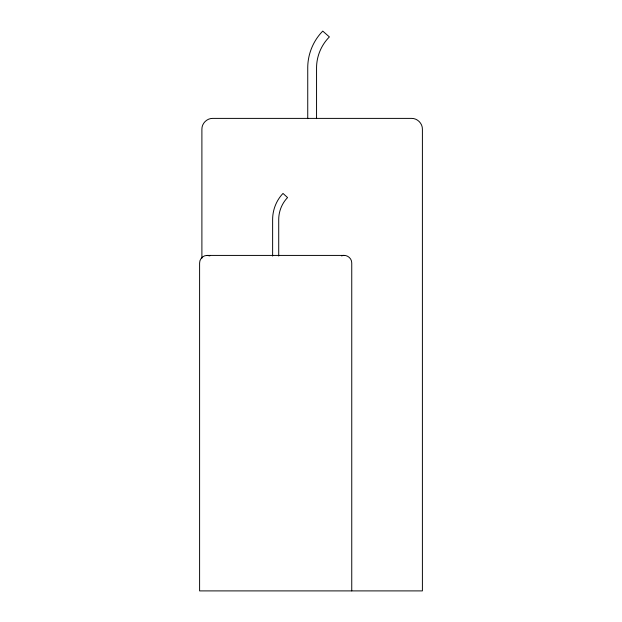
<?xml version="1.0" encoding="UTF-8"?>
<svg xmlns="http://www.w3.org/2000/svg" width="622" height="622" viewBox="0 0 622 622"><rect width="100%" height="100%" fill="white"/><g stroke="black" fill="none" stroke-linecap="round" stroke-linejoin="round"><path stroke-width="0.93" d="M341.501 255.875C346.322 253.9 351.943 257.967 351.749 263.09L351.749 590.9M344.293 255.417L207.056 255.417C202.99 255.339 199.507 259.071 199.6 263.09L199.6 590.9L422.4 590.9L422.4 129.197C422.525 123.42 417.37 118.266 411.593 118.39L212.701 118.39C206.924 118.266 201.777 123.42 201.893 129.197L201.893 258.2M207.056 255.417L209.847 255.875M316.559 118.631L316.559 67.767C316.575 56.299 321.286 45.025 329.388 36.916L322.756 31.1C313.286 40.702 307.82 53.997 307.742 67.479L307.742 118.631M278.718 256.046L278.718 219.48C278.726 211.379 281.929 203.386 287.566 197.571L282.994 193.442C276.401 200.331 272.685 209.754 272.63 219.271L272.63 256.046"/></g></svg>
